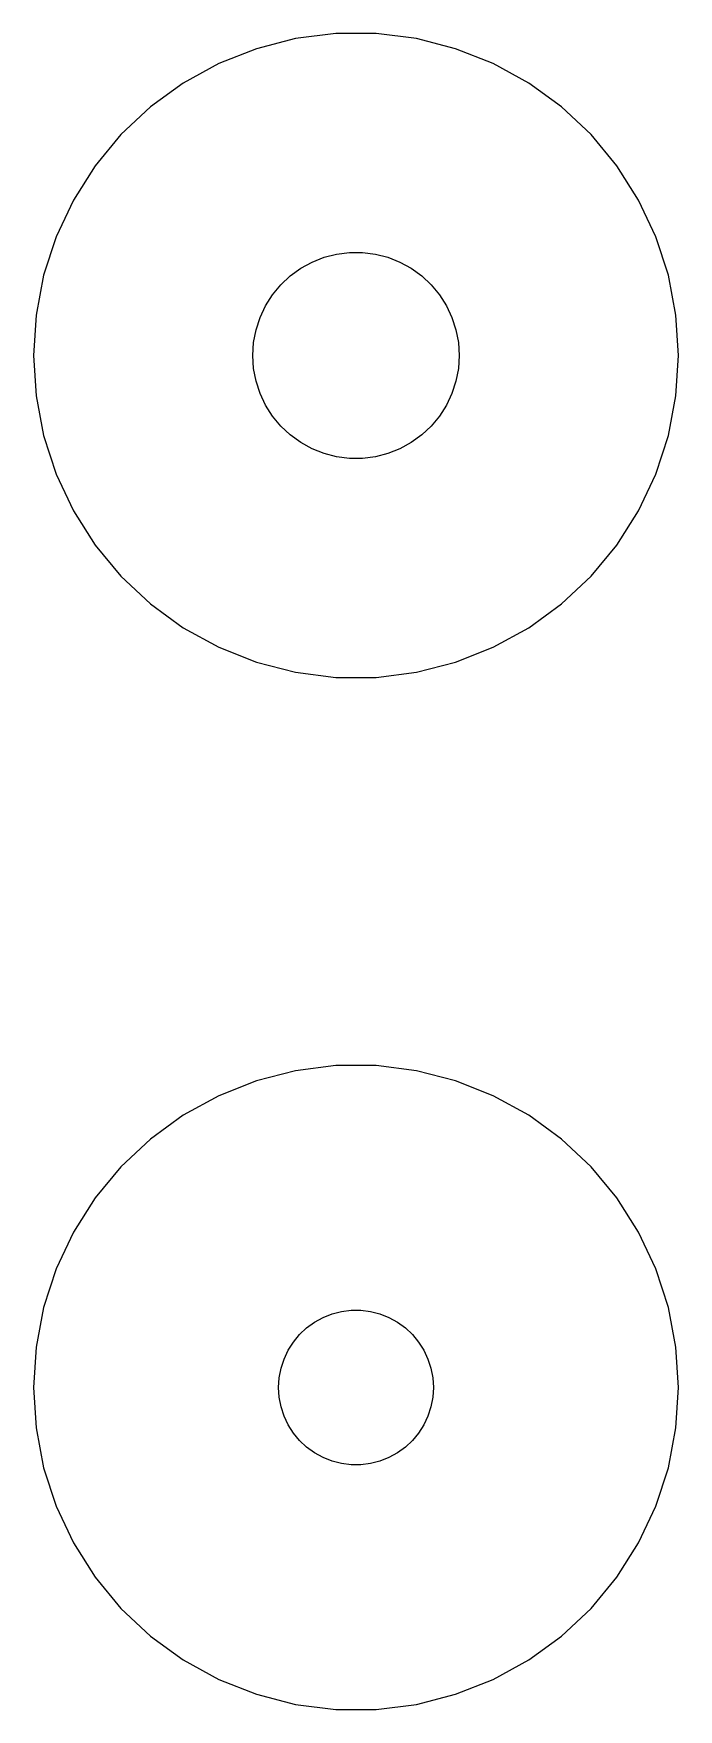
# Model space of a CAD drawing. Header units: metres. Extents: x -7.5 to 7.5, y 16.5 to 55.5.
import ezdxf

# ---------------------------------------------------------------- set-up
doc = ezdxf.new("R2010")
doc.units = ezdxf.units.M

msp = doc.modelspace()

# ---------------------------------------------------------------- linework, layer by layer
for p, q in [((-1.40535, 55.3671), (-2.31763, 55.1329)), ((-0.470917, 55.4852), (-1.40535, 55.3671)), ((0.470917, 55.4852), (-0.470917, 55.4852)), ((1.40535, 55.3671), (0.470917, 55.4852)), ((2.31763, 55.1329), (1.40535, 55.3671)), ((-2.31763, 55.1329), (-3.19334, 54.7862)), ((3.19334, 54.7862), (2.31763, 55.1329)), ((-3.19334, 54.7862), (-4.01869, 54.3325)), ((4.01869, 54.3325), (3.19334, 54.7862)), ((-4.01869, 54.3325), (-4.78067, 53.7788)), ((4.78067, 53.7788), (4.01869, 54.3325)), ((-4.78067, 53.7788), (-5.46725, 53.1341)), ((5.46725, 53.1341), (4.78067, 53.7788)), ((-5.46725, 53.1341), (-6.06763, 52.4084)), ((6.06763, 52.4084), (5.46725, 53.1341)), ((-6.06763, 52.4084), (-6.5723, 51.6131)), ((6.5723, 51.6131), (6.06763, 52.4084)), ((-6.5723, 51.6131), (-6.97331, 50.7609)), ((6.97331, 50.7609), (6.5723, 51.6131)), ((-6.97331, 50.7609), (-7.26436, 49.8652)), ((7.26436, 49.8652), (6.97331, 50.7609)), ((-1.02187, 50.1716), (-0.741638, 50.2825)), ((-0.741638, 50.2825), (-0.449707, 50.3575)), ((-0.449707, 50.3575), (-0.150696, 50.3953)), ((-0.150696, 50.3953), (0.150696, 50.3953)), ((0.150696, 50.3953), (0.449707, 50.3575)), ((0.449707, 50.3575), (0.741638, 50.2825)), ((0.741638, 50.2825), (1.02187, 50.1716)), ((-1.52982, 49.8492), (-1.28598, 50.0264)), ((-1.28598, 50.0264), (-1.02187, 50.1716)), ((1.02187, 50.1716), (1.28598, 50.0264)), ((1.28598, 50.0264), (1.52982, 49.8492)), ((-7.26436, 49.8652), (-7.44086, 48.94)), ((-1.94164, 49.4107), (-1.74951, 49.6429)), ((-1.74951, 49.6429), (-1.52982, 49.8492)), ((1.52982, 49.8492), (1.74951, 49.6429)), ((1.74951, 49.6429), (1.94164, 49.4107)), ((7.44086, 48.94), (7.26436, 49.8652)), ((-2.23146, 48.8835), (-2.10313, 49.1562)), ((-2.10313, 49.1562), (-1.94164, 49.4107)), ((1.94164, 49.4107), (2.10313, 49.1562)), ((2.10313, 49.1562), (2.23146, 48.8835)), ((-7.44086, 48.94), (-7.5, 48)), ((-2.32458, 48.5968), (-2.23146, 48.8835)), ((2.23146, 48.8835), (2.32458, 48.5968)), ((7.5, 48), (7.44086, 48.94)), ((-2.38107, 48.3008), (-2.32458, 48.5968)), ((2.32458, 48.5968), (2.38107, 48.3008)), ((-7.5, 48), (-7.44086, 47.06)), ((-2.39999, 48), (-2.38107, 48.3008)), ((-2.38107, 47.6992), (-2.39999, 48)), ((2.38107, 48.3008), (2.39999, 48)), ((2.39999, 48), (2.38107, 47.6992)), ((7.44086, 47.06), (7.5, 48)), ((-2.32458, 47.4032), (-2.38107, 47.6992)), ((2.38107, 47.6992), (2.32458, 47.4032)), ((-2.23146, 47.1165), (-2.32458, 47.4032)), ((2.32458, 47.4032), (2.23146, 47.1165)), ((-7.44086, 47.06), (-7.26436, 46.1348)), ((-2.10313, 46.8438), (-2.23146, 47.1165)), ((-1.94164, 46.5893), (-2.10313, 46.8438)), ((2.10313, 46.8438), (1.94164, 46.5893)), ((2.23146, 47.1165), (2.10313, 46.8438)), ((7.26436, 46.1348), (7.44086, 47.06)), ((-1.74951, 46.3571), (-1.94164, 46.5893)), ((1.94164, 46.5893), (1.74951, 46.3571)), ((-7.26436, 46.1348), (-6.97331, 45.2391)), ((-1.52982, 46.1508), (-1.74951, 46.3571)), ((-1.28598, 45.9736), (-1.52982, 46.1508)), ((1.52982, 46.1508), (1.28598, 45.9736)), ((1.74951, 46.3571), (1.52982, 46.1508)), ((6.97331, 45.2391), (7.26436, 46.1348)), ((-1.02187, 45.8284), (-1.28598, 45.9736)), ((-0.741638, 45.7175), (-1.02187, 45.8284)), ((-0.449707, 45.6425), (-0.741638, 45.7175)), ((-0.150696, 45.6047), (-0.449707, 45.6425)), ((0.150696, 45.6047), (-0.150696, 45.6047)), ((0.449707, 45.6425), (0.150696, 45.6047)), ((0.741638, 45.7175), (0.449707, 45.6425)), ((1.02187, 45.8284), (0.741638, 45.7175)), ((1.28598, 45.9736), (1.02187, 45.8284)), ((-6.97331, 45.2391), (-6.5723, 44.3869)), ((6.5723, 44.3869), (6.97331, 45.2391)), ((-6.5723, 44.3869), (-6.06763, 43.5916)), ((6.06763, 43.5916), (6.5723, 44.3869)), ((-6.06763, 43.5916), (-5.46725, 42.8659)), ((5.46725, 42.8659), (6.06763, 43.5916)), ((-5.46725, 42.8659), (-4.78067, 42.2212)), ((4.78067, 42.2212), (5.46725, 42.8659)), ((-4.78067, 42.2212), (-4.01869, 41.6675)), ((4.01869, 41.6675), (4.78067, 42.2212)), ((-4.01869, 41.6675), (-3.19334, 41.2138)), ((3.19334, 41.2138), (4.01869, 41.6675)), ((-3.19334, 41.2138), (-2.31763, 40.8671)), ((2.31763, 40.8671), (3.19334, 41.2138)), ((-2.31763, 40.8671), (-1.40535, 40.6329)), ((-1.40535, 40.6329), (-0.470917, 40.5148)), ((0.470917, 40.5148), (1.40535, 40.6329)), ((1.40535, 40.6329), (2.31763, 40.8671)), ((-0.470917, 40.5148), (0.470917, 40.5148)), ((-1.40535, 31.3671), (-2.31763, 31.1329)), ((-0.470917, 31.4852), (-1.40535, 31.3671)), ((0.470917, 31.4852), (-0.470917, 31.4852)), ((1.40535, 31.3671), (0.470917, 31.4852)), ((2.31763, 31.1329), (1.40535, 31.3671)), ((-2.31763, 31.1329), (-3.19334, 30.7862)), ((3.19334, 30.7862), (2.31763, 31.1329)), ((-3.19334, 30.7862), (-4.01869, 30.3325)), ((4.01869, 30.3325), (3.19334, 30.7862)), ((-4.01869, 30.3325), (-4.78067, 29.7788)), ((4.78067, 29.7788), (4.01869, 30.3325)), ((-4.78067, 29.7788), (-5.46725, 29.1341)), ((5.46725, 29.1341), (4.78067, 29.7788)), ((-5.46725, 29.1341), (-6.06763, 28.4084)), ((6.06763, 28.4084), (5.46725, 29.1341)), ((-6.06763, 28.4084), (-6.5723, 27.6131)), ((6.5723, 27.6131), (6.06763, 28.4084)), ((-6.5723, 27.6131), (-6.97331, 26.7609)), ((6.97331, 26.7609), (6.5723, 27.6131)), ((-6.97331, 26.7609), (-7.26436, 25.8652)), ((7.26436, 25.8652), (6.97331, 26.7609)), ((-7.26436, 25.8652), (-7.44086, 24.94)), ((-0.556229, 25.7119), (-0.33728, 25.7681)), ((-0.33728, 25.7681), (-0.113022, 25.7964)), ((-0.113022, 25.7964), (0.113022, 25.7964)), ((0.113022, 25.7964), (0.33728, 25.7681)), ((0.33728, 25.7681), (0.556229, 25.7119)), ((7.44086, 24.94), (7.26436, 25.8652)), ((-1.31213, 25.2322), (-1.14735, 25.3869)), ((-1.14735, 25.3869), (-0.964478, 25.5198)), ((-0.964478, 25.5198), (-0.766388, 25.6287)), ((-0.766388, 25.6287), (-0.556229, 25.7119)), ((0.556229, 25.7119), (0.766388, 25.6287)), ((0.766388, 25.6287), (0.964478, 25.5198)), ((0.964478, 25.5198), (1.14735, 25.3869)), ((1.14735, 25.3869), (1.31213, 25.2322)), ((-1.57735, 24.8671), (-1.45622, 25.058)), ((-1.45622, 25.058), (-1.31213, 25.2322)), ((1.31213, 25.2322), (1.45622, 25.058)), ((1.45622, 25.058), (1.57735, 24.8671)), ((-7.44086, 24.94), (-7.5, 24)), ((-1.74344, 24.4476), (-1.67358, 24.6626)), ((-1.67358, 24.6626), (-1.57735, 24.8671)), ((1.57735, 24.8671), (1.67358, 24.6626)), ((1.67358, 24.6626), (1.74344, 24.4476)), ((7.5, 24), (7.44086, 24.94)), ((-1.79999, 24), (-1.7858, 24.2256)), ((-1.7858, 24.2256), (-1.74344, 24.4476)), ((1.74344, 24.4476), (1.7858, 24.2256)), ((1.7858, 24.2256), (1.79999, 24)), ((-7.5, 24), (-7.44086, 23.06)), ((-1.7858, 23.7744), (-1.79999, 24)), ((-1.74344, 23.5524), (-1.7858, 23.7744)), ((1.7858, 23.7744), (1.74344, 23.5524)), ((1.79999, 24), (1.7858, 23.7744)), ((7.44086, 23.06), (7.5, 24)), ((-1.67358, 23.3374), (-1.74344, 23.5524)), ((1.74344, 23.5524), (1.67358, 23.3374)), ((-7.44086, 23.06), (-7.26436, 22.1348)), ((-1.57735, 23.1329), (-1.67358, 23.3374)), ((-1.45622, 22.942), (-1.57735, 23.1329)), ((1.57735, 23.1329), (1.45622, 22.942)), ((1.67358, 23.3374), (1.57735, 23.1329)), ((7.26436, 22.1348), (7.44086, 23.06)), ((-1.31213, 22.7678), (-1.45622, 22.942)), ((-1.14735, 22.6131), (-1.31213, 22.7678)), ((-0.964478, 22.4802), (-1.14735, 22.6131)), ((1.14735, 22.6131), (0.964478, 22.4802)), ((1.31213, 22.7678), (1.14735, 22.6131)), ((1.45622, 22.942), (1.31213, 22.7678)), ((-0.766388, 22.3713), (-0.964478, 22.4802)), ((-0.556229, 22.2881), (-0.766388, 22.3713)), ((-0.33728, 22.2319), (-0.556229, 22.2881)), ((-0.113022, 22.2036), (-0.33728, 22.2319)), ((0.33728, 22.2319), (0.113022, 22.2036)), ((0.556229, 22.2881), (0.33728, 22.2319)), ((0.766388, 22.3713), (0.556229, 22.2881)), ((0.964478, 22.4802), (0.766388, 22.3713)), ((-7.26436, 22.1348), (-6.97331, 21.2391)), ((0.113022, 22.2036), (-0.113022, 22.2036)), ((6.97331, 21.2391), (7.26436, 22.1348)), ((-6.97331, 21.2391), (-6.5723, 20.3869)), ((6.5723, 20.3869), (6.97331, 21.2391)), ((-6.5723, 20.3869), (-6.06763, 19.5916)), ((6.06763, 19.5916), (6.5723, 20.3869)), ((-6.06763, 19.5916), (-5.46725, 18.8659)), ((5.46725, 18.8659), (6.06763, 19.5916)), ((-5.46725, 18.8659), (-4.78067, 18.2212)), ((4.78067, 18.2212), (5.46725, 18.8659)), ((-4.78067, 18.2212), (-4.01869, 17.6675)), ((4.01869, 17.6675), (4.78067, 18.2212)), ((-4.01869, 17.6675), (-3.19334, 17.2138)), ((3.19334, 17.2138), (4.01869, 17.6675)), ((-3.19334, 17.2138), (-2.31763, 16.8671)), ((2.31763, 16.8671), (3.19334, 17.2138)), ((-2.31763, 16.8671), (-1.40535, 16.6329)), ((1.40535, 16.6329), (2.31763, 16.8671)), ((-1.40535, 16.6329), (-0.470917, 16.5148)), ((-0.470917, 16.5148), (0.470917, 16.5148)), ((0.470917, 16.5148), (1.40535, 16.6329))]:
    msp.add_line(p, q)

doc.saveas('drawing.dxf')
